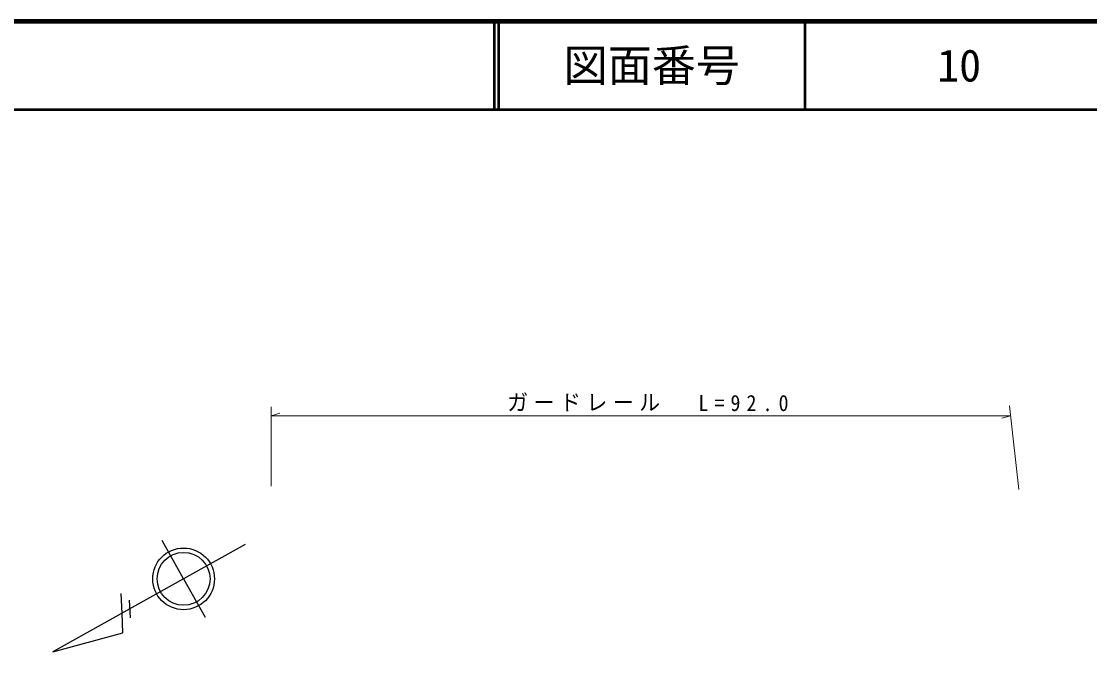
# Model space of a CAD drawing. Units: millimetres, scale not verified. Extents: x 40000 to 680000, y 20000 to 380000.
# Drawn here: x 455100 to 576301, y 308252 to 380000 of the extents above; entities that cross this region are included whole.
import ezdxf
from ezdxf.enums import TextEntityAlignment as Align

# ---------------------------------------------------------------- set-up
doc = ezdxf.new("R2010")
doc.units = ezdxf.units.MM
doc.header["$LTSCALE"] = 1000
for name, color, linetype, lineweight in [('M-BGD', 7, 'Continuous', 25), ('M-BMK-SRVR', 3, 'Continuous', 25), ('M-STR-HTXT', 7, 'Continuous', 13), ('M-TTL', 2, 'Continuous', 140), ('M-TTL-LINE', 7, 'Continuous', 50)]:
    doc.layers.add(name, color=color, linetype=linetype, lineweight=lineweight)
doc.layers.add('M-TTL-TXT', color=7, linetype='Continuous')
doc.styles.add('ＭＳ ゴシック', font='')
doc.styles.get('ＭＳ ゴシック').set_extended_font_data('MS Gothic')

msp = doc.modelspace()

# ---------------------------------------------------------------- linework, layer by layer
at = {"layer": 'M-BGD'}
for points, knots in [([(396955, 312920), (397854, 311743), (398754, 310566), (399503, 309260), (400331, 307818), (400975, 306217), (402067, 305055), (403278, 303767), (405040, 303018), (406579, 301979), (409689, 299820), (411884, 296430), (415193, 294903), (416429, 294354), (417799, 294043), (419090, 293570), (422314, 292379), (425107, 290288), (427909, 288237), (429445, 287125), (430971, 286003), (432627, 285161), (435883, 283468), (439670, 282917), (443343, 282187), (446720, 281531), (450015, 280777), (453291, 279828), (455201, 279283), (457091, 278634), (459033, 278290), (461355, 277884), (463752, 277910), (466109, 277675), (469513, 277337), (472842, 276493), (476159, 275624), (479943, 274708), (483696, 273779), (487542, 272958), (489547, 272524), (491577, 272131), (493592, 272137), (496989, 272132), (500361, 273232), (503599, 274496), (506964, 275816), (510179, 277315), (513546, 278393), (517547, 279759), (521752, 280461), (525954, 281162), (530358, 281882), (534795, 282479), (538978, 283930), (542657, 285156), (546130, 287022), (549848, 288237), (552684, 289168), (555659, 289744), (558624, 289776), (561294, 289804), (563956, 289392), (566623, 289160), (568581, 288990), (570543, 288918), (572505, 288845)], [0, 0, 0, 0, 1, 1, 1, 2, 2, 2, 3, 3, 3, 4, 4, 4, 5, 5, 5, 6, 6, 6, 7, 7, 7, 8, 8, 8, 9, 9, 9, 10, 10, 10, 11, 11, 11, 12, 12, 12, 13, 13, 13, 14, 14, 14, 15, 15, 15, 16, 16, 16, 17, 17, 17, 18, 18, 18, 19, 19, 19, 20, 20, 20, 21, 21, 21, 22, 22, 22, 22]), ([(395839, 311557), (396678, 310697), (397517, 309837), (398206, 308857), (399339, 307244), (400065, 305306), (401315, 303829), (402582, 302332), (404389, 301308), (406078, 300191), (407801, 299048), (409450, 297862), (410973, 296486), (411872, 295677), (412708, 294782), (413685, 294105), (415306, 292986), (417311, 292462), (419110, 291591), (421389, 290514), (423389, 288973), (425262, 287225), (426615, 285988), (427879, 284608), (429430, 283785), (431147, 282857), (433223, 282615), (435251, 282329), (438764, 281839), (442171, 281322), (445442, 280212), (448394, 279263), (451191, 277745), (454175, 276971), (456718, 276314), (459390, 276170), (462047, 275979), (467085, 275578), (472087, 275080), (477002, 274078), (480005, 273556), (482967, 272886), (485933, 271895), (488249, 271104), (490569, 270089), (492879, 270109), (495314, 270155), (497725, 271418), (500222, 272028), (502023, 272449), (503873, 272531), (505581, 273086), (507209, 273645), (508708, 274592), (510282, 275335), (513597, 276870), (517242, 277500), (520801, 278378), (523892, 279203), (526928, 280194), (530062, 280760), (532747, 281220), (535495, 281391), (538133, 282017), (540569, 282579), (542917, 283501), (545283, 284398), (548517, 285608), (551775, 286798), (555139, 287375), (558902, 288021), (562798, 287899), (566650, 287772), (568657, 287706), (570652, 287638), (572647, 287571)], [0, 0, 0, 0, 1, 1, 1, 2, 2, 2, 3, 3, 3, 4, 4, 4, 5, 5, 5, 6, 6, 6, 7, 7, 7, 8, 8, 8, 9, 9, 9, 10, 10, 10, 11, 11, 11, 12, 12, 12, 13, 13, 13, 14, 14, 14, 15, 15, 15, 16, 16, 16, 17, 17, 17, 18, 18, 18, 19, 19, 19, 20, 20, 20, 21, 21, 21, 22, 22, 22, 23, 23, 23, 24, 24, 24, 25, 25, 25, 25]), ([(394499, 309919), (395445, 309106), (396390, 308293), (397141, 307314), (398330, 305765), (399030, 303803), (400283, 302353), (401709, 300703), (403850, 299716), (405658, 298383), (407159, 297280), (408484, 295995), (409710, 294580), (410618, 293535), (411445, 292388), (412522, 291603), (414055, 290475), (416095, 290084), (417897, 289287), (420004, 288378), (421835, 286992), (423437, 285318), (424797, 283929), (425957, 282276), (427489, 281266), (429763, 279754), (432877, 279697), (435758, 279199), (438795, 278666), (441606, 277721), (444441, 276718), (448443, 275404), (452393, 273786), (456514, 273163), (459336, 272733), (462240, 272771), (465122, 272645), (469702, 272412), (474222, 271739), (478766, 271156), (481316, 270904), (483869, 270715), (486373, 269999), (488719, 269295), (491026, 268091), (493319, 268097), (495864, 268128), (498381, 269694), (501010, 270329), (502659, 270704), (504358, 270722), (505971, 271074), (508854, 271769), (511464, 273434), (514249, 274547), (516707, 275498), (519301, 276024), (521856, 276697), (524880, 277560), (527859, 278617), (530952, 279095), (533722, 279498), (536581, 279439), (539304, 280004), (542017, 280560), (544600, 281707), (547242, 282650), (550188, 283662), (553199, 284424), (556264, 284966), (559073, 285494), (561935, 285818), (564781, 285710), (566327, 285651), (567867, 285465), (569412, 285379), (570573, 285315), (571736, 285306), (572900, 285298)], [0, 0, 0, 0, 1, 1, 1, 2, 2, 2, 3, 3, 3, 4, 4, 4, 5, 5, 5, 6, 6, 6, 7, 7, 7, 8, 8, 8, 9, 9, 9, 10, 10, 10, 11, 11, 11, 12, 12, 12, 13, 13, 13, 14, 14, 14, 15, 15, 15, 16, 16, 16, 17, 17, 17, 18, 18, 18, 19, 19, 19, 20, 20, 20, 21, 21, 21, 22, 22, 22, 23, 23, 23, 24, 24, 24, 25, 25, 25, 26, 26, 26, 26])]:
    msp.add_open_spline(points, degree=3, knots=knots, dxfattribs=at)
at = {"layer": 'M-BMK-SRVR'}
for p, q in [((473504, 316737), (471063, 321101)), ((480486, 320642), (473504, 316737)), ((473504, 316737), (458667, 308438)), ((473504, 316737), (475945, 312373)), ((467348, 314319), (467441, 312321))]:
    msp.add_line(p, q, dxfattribs=at)
msp.add_lwpolyline([(458667, 308438), (466625, 310598), (466522, 312832), (466418, 315065)], dxfattribs=at)
for radius in [3500, 3000]:
    msp.add_circle((473504, 316737), radius, dxfattribs=at)
at = {"layer": 'M-STR-HTXT'}
for p, q in [((483434, 327248), (483434, 336248)), ((567212, 336363), (568269, 326873)), ((483434, 335248), (484434, 335528)), ((483434, 335248), (567336, 335248)), ((567336, 335248), (566336, 334968))]:
    msp.add_line(p, q, dxfattribs=at)
at = {"layer": 'M-TTL'}
msp.add_line((680000, 380000), (40000, 380000), dxfattribs=at)
at = {"layer": 'M-TTL-LINE'}
for p, q in [((508747, 380000), (508747, 370000)), ((509247, 380000), (509247, 370000)), ((543997, 380000), (543997, 370000)), ((40000, 370000), (680000, 370000))]:
    msp.add_line(p, q, dxfattribs=at)

# ---------------------------------------------------------------- texts
at = {"layer": 'M-STR-HTXT', "char_height": 1833, "attachment_point": 7, "style": 'ＭＳ ゴシック'}
for s, insert in [('\\T1.26;\\W0.95;ガードレール', (510224, 335748)), ('\\T1.62;\\W0.9;L=92.0', (531922, 335748))]:
    msp.add_mtext(s, dxfattribs=dict(at, insert=insert))
at = {"layer": 'M-TTL-TXT', "style": 'ＭＳ ゴシック'}
for s, p in [('図面番号', (526622, 375000)), ('10', (561497, 375000))]:
    msp.add_text(s, height=3666, dxfattribs=at).set_placement(p, align=Align.MIDDLE_CENTER)

doc.saveas('drawing.dxf')
